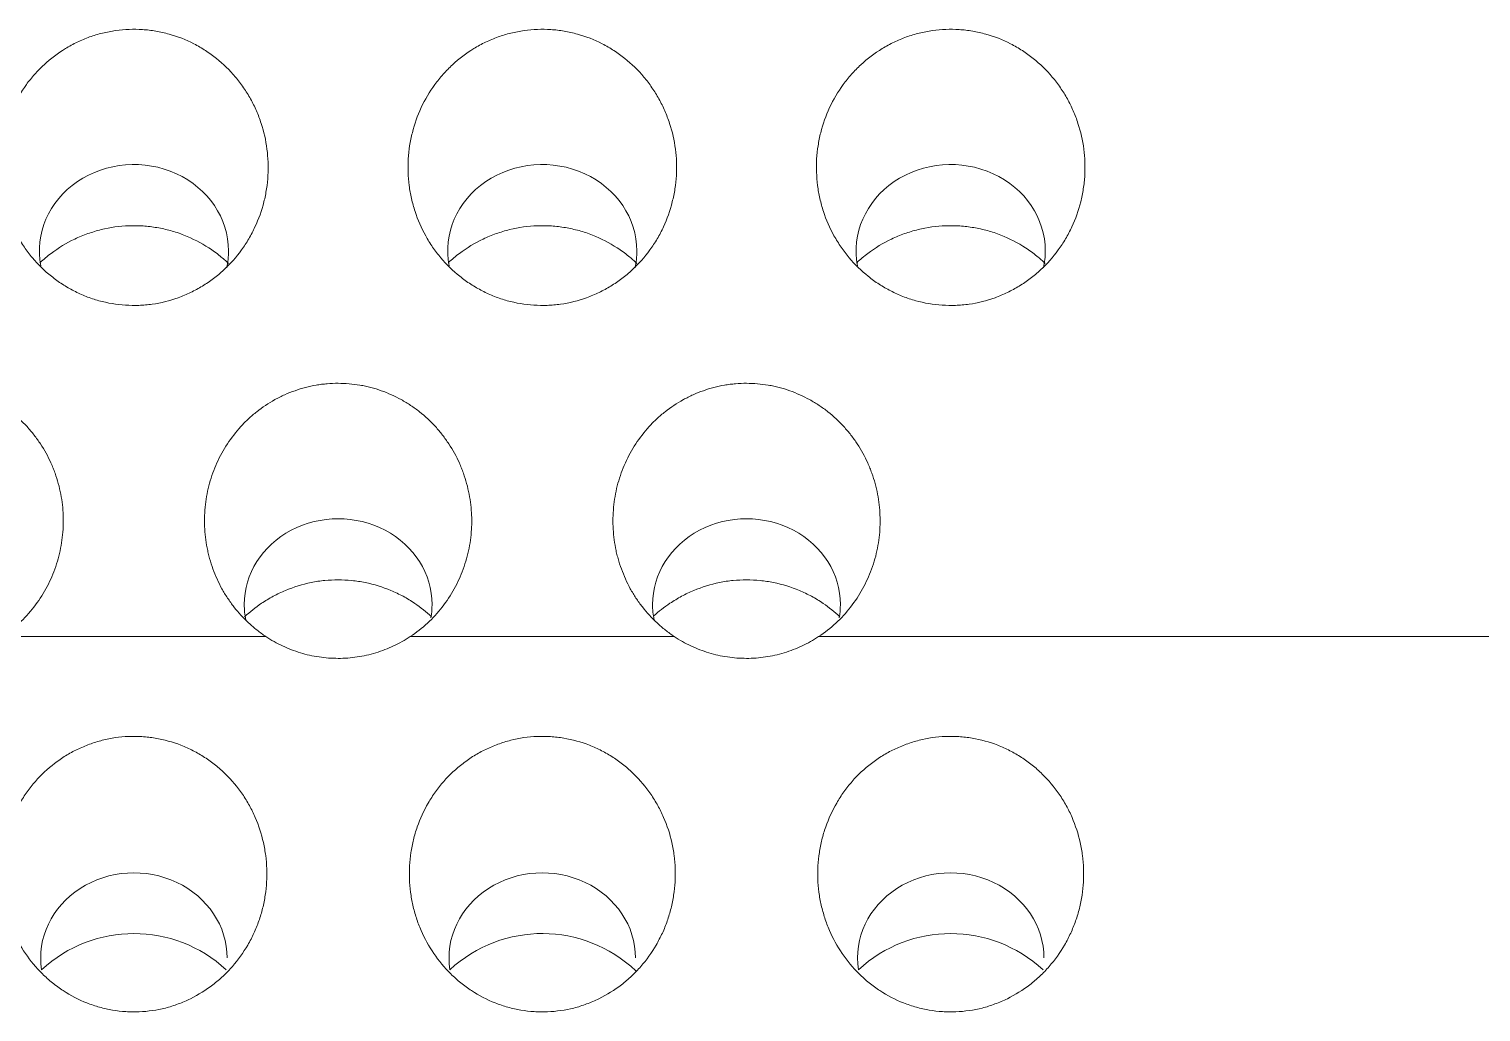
# Model space of a CAD drawing. Header units: millimetres. Extents: x 70151 to 230897, y 35202 to 113211.
# Drawn here: x 178110.4 to 178121.02, y 69174.55 to 69181.75 of the extents above; entities that cross this region are included whole.
import ezdxf

# ---------------------------------------------------------------- set-up
doc = ezdxf.new("R2010")
doc.units = ezdxf.units.MM
doc.header["$LTSCALE"] = 50
doc.layers.add('2-con', color=2, linetype='Continuous')
doc.layers.add('mark-B', color=2, linetype='Continuous', lineweight=20)

# ---------------------------------------------------------------- blocks, each defined once
blk = doc.blocks.new('무풍1WAY 대형')
at = {"layer": 'mark-B'}
for centre, major_axis, ratio, start_param, end_param in [((537.771, -415.499), (-0.682, 0), 0.913545, 0, 3.279627), ((537.771, -414.633), (0, -1.045), 0.971746, 5.555123, 7.011249), ((540.759, -414.633), (0, -1.045), 0.971746, 5.544029, 7.011249), ((540.759, -415.499), (-0.682, 0), 0.913545, 0, 3.279627), ((543.746, -415.499), (-0.682, 0), 0.913545, 0, 3.279627), ((543.746, -414.633), (0, -1.045), 0.971746, 5.555123, 7.011249), ((539.265, -418.086), (0.687, 0), 0.913545, 2.986085, 3.141591), ((539.265, -418.086), (0.687, 0), 0.913545, 0, 0.177599), ((542.252, -418.086), (0.687, 0), 0.913545, 2.986085, 3.141591), ((542.252, -418.086), (0.687, 0), 0.913545, 0, 0.177599), ((539.265, -418.086), (0.687, 0), 0.913545, 3.141591, 6.283185), ((542.252, -418.086), (0.687, 0), 0.913545, 3.141591, 6.283185), ((537.771, -420.674), (-0.692, 0), 0.913545, 6.085561, 6.283185), ((537.771, -420.674), (-0.692, 0), 0.913545, 0, 3.317029), ((540.759, -420.674), (-0.692, 0), 0.913545, 6.085561, 6.283185), ((540.759, -420.674), (-0.692, 0), 0.913545, 0, 3.317029), ((543.746, -420.674), (-0.692, 0), 0.913545, 6.085561, 6.283185), ((543.746, -420.674), (-0.692, 0), 0.913545, 0, 3.317029)]:
    blk.add_ellipse(centre, major_axis=major_axis, ratio=ratio, start_param=start_param, end_param=end_param, dxfattribs=at)
for points, knots in [([(538.441, -415.383), (538.487, -415.429), (538.528, -415.479), (538.601, -415.585), (538.632, -415.641), (538.671, -415.731), (538.682, -415.761), (538.702, -415.823), (538.719, -415.885), (538.731, -415.948), (538.739, -416.012), (538.742, -416.045), (538.745, -416.142), (538.742, -416.206), (538.727, -416.302), (538.721, -416.333), (538.71, -416.381), (538.705, -416.396), (538.696, -416.427), (538.691, -416.443), (538.664, -416.519), (538.638, -416.577), (538.597, -416.647), (538.589, -416.661), (538.571, -416.688), (538.562, -416.702), (538.533, -416.742), (538.513, -416.767), (538.45, -416.84), (538.403, -416.884), (538.325, -416.943), (538.298, -416.962), (538.243, -416.996), (538.186, -417.027), (538.126, -417.052), (538.081, -417.069), (538.065, -417.074), (538.034, -417.084), (538.018, -417.088), (537.939, -417.109), (537.874, -417.118), (537.777, -417.122), (537.745, -417.121), (537.696, -417.118), (537.679, -417.117), (537.647, -417.113), (537.631, -417.111), (537.55, -417.097), (537.488, -417.08), (537.412, -417.051), (537.397, -417.044), (537.367, -417.031), (537.323, -417.009), (537.253, -416.969), (537.2, -416.931), (537.162, -416.901), (537.15, -416.89), (537.125, -416.868), (537.113, -416.857), (537.055, -416.8), (537.014, -416.751), (536.959, -416.671), (536.942, -416.643), (536.91, -416.586), (536.896, -416.557), (536.858, -416.468), (536.838, -416.407), (536.817, -416.312), (536.811, -416.28), (536.803, -416.216), (536.8, -416.184), (536.797, -416.087), (536.8, -416.023), (536.815, -415.926), (536.822, -415.894), (536.837, -415.832), (536.856, -415.77), (536.88, -415.71), (536.9, -415.666), (536.907, -415.652), (536.922, -415.623), (536.93, -415.608), (536.971, -415.538), (537.008, -415.486), (537.072, -415.413), (537.094, -415.389), (537.13, -415.356), (537.142, -415.345), (537.167, -415.324), (537.179, -415.313), (537.244, -415.264), (537.299, -415.23), (537.371, -415.194), (537.386, -415.187), (537.416, -415.174), (537.432, -415.168), (537.478, -415.151), (537.509, -415.141), (537.603, -415.117), (537.667, -415.108), (537.749, -415.105), (537.766, -415.104), (537.798, -415.105), (537.847, -415.107), (537.928, -415.116), (537.991, -415.13), (538.038, -415.143), (538.054, -415.148), (538.085, -415.159), (538.1, -415.164), (538.176, -415.194), (538.234, -415.224), (538.302, -415.269), (538.315, -415.278), (538.342, -415.297), (538.355, -415.307), (538.393, -415.338), (538.417, -415.36), (538.441, -415.383)], [0, 0, 0, 0, 0.03125, 0.03125, 0.0625, 0.0625, 0.078125, 0.078125, 0.09375, 0.109375, 0.109375, 0.125, 0.125, 0.15625, 0.15625, 0.171875, 0.171875, 0.179687, 0.179687, 0.1875, 0.1875, 0.21875, 0.21875, 0.226562, 0.226562, 0.234375, 0.234375, 0.25, 0.25, 0.28125, 0.28125, 0.296875, 0.296875, 0.3125, 0.328125, 0.328125, 0.335937, 0.335937, 0.34375, 0.34375, 0.375, 0.375, 0.390625, 0.390625, 0.398437, 0.398437, 0.40625, 0.40625, 0.4375, 0.4375, 0.445313, 0.445313, 0.453125, 0.46875, 0.484375, 0.484375, 0.492188, 0.492188, 0.5, 0.5, 0.53125, 0.53125, 0.546875, 0.546875, 0.5625, 0.5625, 0.59375, 0.59375, 0.609375, 0.609375, 0.625, 0.625, 0.65625, 0.65625, 0.671875, 0.671875, 0.6875, 0.703125, 0.703125, 0.710938, 0.710938, 0.71875, 0.71875, 0.75, 0.75, 0.765625, 0.765625, 0.773438, 0.773438, 0.78125, 0.78125, 0.8125, 0.8125, 0.820313, 0.820313, 0.828125, 0.828125, 0.84375, 0.84375, 0.875, 0.875, 0.882813, 0.882813, 0.890625, 0.90625, 0.921875, 0.921875, 0.929688, 0.929688, 0.9375, 0.9375, 0.96875, 0.96875, 0.976563, 0.976563, 0.984375, 0.984375, 1, 1, 1, 1]), ([(541.428, -415.383), (541.475, -415.429), (541.516, -415.479), (541.588, -415.585), (541.619, -415.641), (541.658, -415.731), (541.67, -415.761), (541.69, -415.823), (541.707, -415.885), (541.718, -415.948), (541.727, -416.012), (541.729, -416.045), (541.733, -416.142), (541.729, -416.206), (541.715, -416.302), (541.709, -416.333), (541.697, -416.381), (541.693, -416.396), (541.684, -416.427), (541.679, -416.443), (541.652, -416.519), (541.625, -416.577), (541.585, -416.647), (541.576, -416.661), (541.559, -416.688), (541.55, -416.702), (541.521, -416.742), (541.501, -416.767), (541.437, -416.84), (541.39, -416.884), (541.313, -416.943), (541.286, -416.962), (541.23, -416.996), (541.173, -417.027), (541.114, -417.052), (541.068, -417.069), (541.053, -417.074), (541.022, -417.084), (541.006, -417.088), (540.926, -417.109), (540.862, -417.118), (540.765, -417.122), (540.732, -417.121), (540.683, -417.118), (540.667, -417.117), (540.634, -417.113), (540.618, -417.111), (540.538, -417.097), (540.475, -417.08), (540.399, -417.051), (540.384, -417.044), (540.354, -417.031), (540.31, -417.009), (540.24, -416.969), (540.188, -416.931), (540.15, -416.901), (540.137, -416.89), (540.113, -416.868), (540.101, -416.857), (540.043, -416.8), (540.001, -416.751), (539.947, -416.671), (539.929, -416.643), (539.898, -416.586), (539.884, -416.557), (539.845, -416.468), (539.825, -416.407), (539.804, -416.312), (539.798, -416.28), (539.79, -416.216), (539.788, -416.184), (539.784, -416.087), (539.788, -416.023), (539.803, -415.926), (539.809, -415.894), (539.825, -415.832), (539.843, -415.77), (539.867, -415.71), (539.887, -415.666), (539.895, -415.652), (539.91, -415.623), (539.917, -415.608), (539.958, -415.538), (539.996, -415.486), (540.059, -415.413), (540.082, -415.389), (540.117, -415.356), (540.129, -415.345), (540.154, -415.324), (540.167, -415.313), (540.231, -415.264), (540.286, -415.23), (540.359, -415.194), (540.374, -415.187), (540.404, -415.174), (540.419, -415.168), (540.465, -415.151), (540.496, -415.141), (540.591, -415.117), (540.655, -415.108), (540.737, -415.105), (540.753, -415.104), (540.786, -415.105), (540.835, -415.107), (540.915, -415.116), (540.979, -415.13), (541.026, -415.143), (541.042, -415.148), (541.073, -415.159), (541.088, -415.164), (541.164, -415.194), (541.221, -415.224), (541.289, -415.269), (541.303, -415.278), (541.329, -415.297), (541.342, -415.307), (541.38, -415.338), (541.405, -415.36), (541.428, -415.383)], [0, 0, 0, 0, 0.03125, 0.03125, 0.0625, 0.0625, 0.078125, 0.078125, 0.09375, 0.109375, 0.109375, 0.125, 0.125, 0.15625, 0.15625, 0.171875, 0.171875, 0.179688, 0.179688, 0.1875, 0.1875, 0.21875, 0.21875, 0.226563, 0.226563, 0.234375, 0.234375, 0.25, 0.25, 0.28125, 0.28125, 0.296875, 0.296875, 0.3125, 0.328125, 0.328125, 0.335937, 0.335937, 0.34375, 0.34375, 0.375, 0.375, 0.390625, 0.390625, 0.398437, 0.398437, 0.40625, 0.40625, 0.4375, 0.4375, 0.445312, 0.445312, 0.453125, 0.46875, 0.484375, 0.484375, 0.492187, 0.492187, 0.5, 0.5, 0.53125, 0.53125, 0.546875, 0.546875, 0.5625, 0.5625, 0.59375, 0.59375, 0.609375, 0.609375, 0.625, 0.625, 0.65625, 0.65625, 0.671875, 0.671875, 0.6875, 0.703125, 0.703125, 0.710937, 0.710937, 0.71875, 0.71875, 0.75, 0.75, 0.765625, 0.765625, 0.773437, 0.773437, 0.78125, 0.78125, 0.8125, 0.8125, 0.820312, 0.820312, 0.828125, 0.828125, 0.84375, 0.84375, 0.875, 0.875, 0.882812, 0.882812, 0.890625, 0.90625, 0.921875, 0.921875, 0.929687, 0.929687, 0.9375, 0.9375, 0.96875, 0.96875, 0.976562, 0.976562, 0.984375, 0.984375, 1, 1, 1, 1]), ([(544.416, -415.383), (544.462, -415.429), (544.503, -415.479), (544.576, -415.585), (544.607, -415.641), (544.646, -415.731), (544.657, -415.761), (544.677, -415.823), (544.694, -415.885), (544.706, -415.948), (544.714, -416.012), (544.717, -416.045), (544.72, -416.142), (544.717, -416.206), (544.703, -416.302), (544.696, -416.333), (544.685, -416.381), (544.68, -416.396), (544.671, -416.427), (544.666, -416.443), (544.64, -416.519), (544.613, -416.577), (544.572, -416.647), (544.564, -416.661), (544.546, -416.688), (544.537, -416.702), (544.509, -416.742), (544.488, -416.767), (544.425, -416.84), (544.378, -416.884), (544.3, -416.943), (544.273, -416.962), (544.218, -416.996), (544.161, -417.027), (544.101, -417.052), (544.056, -417.069), (544.04, -417.074), (544.009, -417.084), (543.993, -417.088), (543.914, -417.109), (543.85, -417.118), (543.752, -417.122), (543.72, -417.121), (543.671, -417.118), (543.654, -417.117), (543.622, -417.113), (543.606, -417.111), (543.525, -417.097), (543.463, -417.08), (543.387, -417.051), (543.372, -417.044), (543.342, -417.031), (543.298, -417.009), (543.228, -416.969), (543.175, -416.931), (543.137, -416.901), (543.125, -416.89), (543.1, -416.868), (543.088, -416.857), (543.03, -416.8), (542.989, -416.751), (542.934, -416.671), (542.917, -416.643), (542.886, -416.586), (542.871, -416.557), (542.833, -416.468), (542.813, -416.407), (542.792, -416.312), (542.786, -416.28), (542.778, -416.216), (542.775, -416.184), (542.772, -416.087), (542.776, -416.023), (542.79, -415.926), (542.797, -415.894), (542.812, -415.832), (542.831, -415.77), (542.855, -415.71), (542.875, -415.666), (542.882, -415.652), (542.897, -415.623), (542.905, -415.608), (542.946, -415.538), (542.983, -415.486), (543.047, -415.413), (543.069, -415.389), (543.105, -415.356), (543.117, -415.345), (543.142, -415.324), (543.155, -415.313), (543.219, -415.264), (543.274, -415.23), (543.347, -415.194), (543.361, -415.187), (543.391, -415.174), (543.407, -415.168), (543.453, -415.151), (543.484, -415.141), (543.578, -415.117), (543.642, -415.108), (543.724, -415.105), (543.741, -415.104), (543.773, -415.105), (543.822, -415.107), (543.903, -415.116), (543.966, -415.13), (544.013, -415.143), (544.029, -415.148), (544.06, -415.159), (544.076, -415.164), (544.151, -415.194), (544.209, -415.224), (544.277, -415.269), (544.29, -415.278), (544.317, -415.297), (544.33, -415.307), (544.368, -415.338), (544.392, -415.36), (544.416, -415.383)], [0, 0, 0, 0, 0.03125, 0.03125, 0.0625, 0.0625, 0.078125, 0.078125, 0.09375, 0.109375, 0.109375, 0.125, 0.125, 0.15625, 0.15625, 0.171875, 0.171875, 0.179687, 0.179687, 0.1875, 0.1875, 0.21875, 0.21875, 0.226562, 0.226562, 0.234375, 0.234375, 0.25, 0.25, 0.28125, 0.28125, 0.296875, 0.296875, 0.3125, 0.328125, 0.328125, 0.335937, 0.335937, 0.34375, 0.34375, 0.375, 0.375, 0.390625, 0.390625, 0.398437, 0.398437, 0.40625, 0.40625, 0.4375, 0.4375, 0.445312, 0.445312, 0.453125, 0.46875, 0.484375, 0.484375, 0.492188, 0.492188, 0.5, 0.5, 0.53125, 0.53125, 0.546875, 0.546875, 0.5625, 0.5625, 0.59375, 0.59375, 0.609375, 0.609375, 0.625, 0.625, 0.65625, 0.65625, 0.671875, 0.671875, 0.6875, 0.703125, 0.703125, 0.710938, 0.710938, 0.71875, 0.71875, 0.75, 0.75, 0.765625, 0.765625, 0.773438, 0.773438, 0.78125, 0.78125, 0.8125, 0.8125, 0.820313, 0.820313, 0.828125, 0.828125, 0.84375, 0.84375, 0.875, 0.875, 0.882813, 0.882813, 0.890625, 0.90625, 0.921875, 0.921875, 0.929688, 0.929688, 0.9375, 0.9375, 0.96875, 0.96875, 0.976563, 0.976563, 0.984375, 0.984375, 1, 1, 1, 1]), ([(539.793, -417.851), (539.754, -417.826), (539.714, -417.803), (539.65, -417.773), (539.628, -417.764), (539.585, -417.747), (539.563, -417.74), (539.496, -417.719), (539.451, -417.709), (539.382, -417.699), (539.358, -417.696), (539.311, -417.693), (539.288, -417.692), (539.218, -417.692), (539.172, -417.695), (539.103, -417.706), (539.08, -417.71), (539.034, -417.72), (539.011, -417.726), (538.944, -417.747), (538.857, -417.78), (538.776, -417.826), (538.737, -417.851)], [0, 0, 0, 0, 0.125, 0.125, 0.1875, 0.1875, 0.25, 0.25, 0.375, 0.375, 0.4375, 0.4375, 0.5, 0.5, 0.625, 0.625, 0.6875, 0.6875, 0.75, 0.75, 0.875, 1, 1, 1, 1]), ([(542.78, -417.851), (542.742, -417.826), (542.701, -417.803), (542.638, -417.773), (542.616, -417.764), (542.572, -417.747), (542.55, -417.74), (542.484, -417.719), (542.438, -417.709), (542.369, -417.699), (542.346, -417.696), (542.299, -417.693), (542.275, -417.692), (542.205, -417.692), (542.159, -417.695), (542.09, -417.706), (542.067, -417.71), (542.022, -417.72), (541.999, -417.726), (541.931, -417.747), (541.845, -417.78), (541.764, -417.826), (541.724, -417.851)], [0, 0, 0, 0, 0.125, 0.125, 0.1875, 0.1875, 0.25, 0.25, 0.375, 0.375, 0.4375, 0.4375, 0.5, 0.5, 0.625, 0.625, 0.6875, 0.6875, 0.75, 0.75, 0.875, 1, 1, 1, 1]), ([(539.793, -417.851), (539.815, -417.866), (539.837, -417.882), (539.879, -417.915), (539.899, -417.933), (539.958, -417.987), (539.994, -418.026), (540.043, -418.089), (540.059, -418.111), (540.088, -418.156), (540.102, -418.178), (540.14, -418.248), (540.162, -418.297), (540.189, -418.371), (540.197, -418.397), (540.208, -418.435), (540.212, -418.448), (540.218, -418.474), (540.22, -418.487), (540.233, -418.552), (540.239, -418.605), (540.242, -418.684), (540.242, -418.711), (540.24, -418.764), (540.238, -418.791), (540.229, -418.87), (540.219, -418.922), (540.191, -419.024), (540.173, -419.074), (540.129, -419.171), (540.104, -419.218), (540.046, -419.306), (540.013, -419.348), (539.959, -419.408), (539.94, -419.427), (539.901, -419.463), (539.881, -419.481), (539.818, -419.53), (539.774, -419.559), (539.715, -419.592), (539.703, -419.598), (539.679, -419.61), (539.667, -419.616), (539.63, -419.632), (539.605, -419.642), (539.53, -419.669), (539.478, -419.682), (539.412, -419.694), (539.399, -419.696), (539.372, -419.699), (539.359, -419.7), (539.318, -419.704), (539.291, -419.705), (539.211, -419.705), (539.158, -419.7), (539.092, -419.689), (539.079, -419.687), (539.052, -419.681), (539.039, -419.678), (539, -419.668), (538.974, -419.66), (538.899, -419.633), (538.85, -419.611), (538.791, -419.579), (538.78, -419.572), (538.757, -419.558), (538.745, -419.551), (538.712, -419.529), (538.69, -419.513), (538.627, -419.464), (538.589, -419.427), (538.544, -419.378), (538.535, -419.368), (538.517, -419.347), (538.509, -419.337), (538.484, -419.305), (538.469, -419.283), (538.425, -419.217), (538.4, -419.17), (538.373, -419.11), (538.367, -419.097), (538.357, -419.073), (538.353, -419.06), (538.339, -419.022), (538.331, -418.997), (538.31, -418.92), (538.3, -418.868), (538.291, -418.789), (538.289, -418.763), (538.288, -418.723), (538.287, -418.709), (538.287, -418.683), (538.288, -418.67), (538.29, -418.603), (538.297, -418.551), (538.312, -418.473), (538.318, -418.447), (538.332, -418.396), (538.341, -418.37), (538.368, -418.295), (538.39, -418.247), (538.441, -418.154), (538.47, -418.11), (538.536, -418.025), (538.572, -417.986), (538.65, -417.914), (538.692, -417.881), (538.737, -417.851)], [0, 0, 0, 0, 0.015625, 0.015625, 0.03125, 0.03125, 0.0625, 0.0625, 0.078125, 0.078125, 0.09375, 0.09375, 0.125, 0.125, 0.140625, 0.140625, 0.148437, 0.148437, 0.15625, 0.15625, 0.1875, 0.1875, 0.203125, 0.203125, 0.21875, 0.21875, 0.25, 0.25, 0.28125, 0.28125, 0.3125, 0.3125, 0.34375, 0.34375, 0.359375, 0.359375, 0.375, 0.375, 0.40625, 0.40625, 0.414062, 0.414062, 0.421875, 0.421875, 0.4375, 0.4375, 0.46875, 0.46875, 0.476562, 0.476562, 0.484375, 0.484375, 0.5, 0.5, 0.53125, 0.53125, 0.539062, 0.539062, 0.546875, 0.546875, 0.5625, 0.5625, 0.59375, 0.59375, 0.601562, 0.601562, 0.609375, 0.609375, 0.625, 0.625, 0.65625, 0.65625, 0.664062, 0.664062, 0.671875, 0.671875, 0.6875, 0.6875, 0.71875, 0.71875, 0.726562, 0.726562, 0.734375, 0.734375, 0.75, 0.75, 0.78125, 0.78125, 0.796875, 0.796875, 0.804687, 0.804687, 0.8125, 0.8125, 0.84375, 0.84375, 0.859375, 0.859375, 0.875, 0.875, 0.90625, 0.90625, 0.9375, 0.9375, 0.96875, 0.96875, 1, 1, 1, 1]), ([(542.78, -417.851), (542.803, -417.866), (542.824, -417.882), (542.867, -417.915), (542.887, -417.933), (542.946, -417.987), (542.981, -418.026), (543.031, -418.089), (543.046, -418.111), (543.076, -418.156), (543.09, -418.178), (543.128, -418.248), (543.15, -418.297), (543.177, -418.371), (543.185, -418.397), (543.196, -418.435), (543.199, -418.448), (543.205, -418.474), (543.208, -418.487), (543.221, -418.552), (543.227, -418.605), (543.23, -418.684), (543.23, -418.711), (543.228, -418.764), (543.226, -418.791), (543.217, -418.87), (543.207, -418.922), (543.179, -419.024), (543.161, -419.074), (543.117, -419.171), (543.091, -419.218), (543.033, -419.306), (543.001, -419.348), (542.946, -419.408), (542.927, -419.427), (542.888, -419.463), (542.868, -419.481), (542.806, -419.53), (542.761, -419.559), (542.703, -419.592), (542.691, -419.598), (542.667, -419.61), (542.655, -419.616), (542.618, -419.632), (542.593, -419.642), (542.517, -419.669), (542.466, -419.682), (542.4, -419.694), (542.386, -419.696), (542.36, -419.699), (542.346, -419.7), (542.306, -419.704), (542.279, -419.705), (542.199, -419.705), (542.146, -419.7), (542.079, -419.689), (542.066, -419.687), (542.04, -419.681), (542.027, -419.678), (541.987, -419.668), (541.962, -419.66), (541.886, -419.633), (541.838, -419.611), (541.779, -419.579), (541.767, -419.572), (541.744, -419.558), (541.733, -419.551), (541.699, -419.529), (541.678, -419.513), (541.615, -419.464), (541.576, -419.427), (541.531, -419.378), (541.522, -419.368), (541.505, -419.347), (541.497, -419.337), (541.472, -419.305), (541.457, -419.283), (541.413, -419.217), (541.387, -419.17), (541.36, -419.11), (541.355, -419.097), (541.345, -419.073), (541.34, -419.06), (541.327, -419.022), (541.319, -418.997), (541.298, -418.92), (541.288, -418.868), (541.279, -418.789), (541.277, -418.763), (541.275, -418.723), (541.275, -418.709), (541.275, -418.683), (541.275, -418.67), (541.278, -418.603), (541.284, -418.551), (541.299, -418.473), (541.306, -418.447), (541.32, -418.396), (541.328, -418.37), (541.355, -418.295), (541.377, -418.247), (541.428, -418.154), (541.458, -418.11), (541.524, -418.025), (541.56, -417.986), (541.638, -417.914), (541.68, -417.881), (541.724, -417.851)], [0, 0, 0, 0, 0.015625, 0.015625, 0.03125, 0.03125, 0.0625, 0.0625, 0.078125, 0.078125, 0.09375, 0.09375, 0.125, 0.125, 0.140625, 0.140625, 0.148438, 0.148438, 0.15625, 0.15625, 0.1875, 0.1875, 0.203125, 0.203125, 0.21875, 0.21875, 0.25, 0.25, 0.28125, 0.28125, 0.3125, 0.3125, 0.34375, 0.34375, 0.359375, 0.359375, 0.375, 0.375, 0.40625, 0.40625, 0.414063, 0.414063, 0.421875, 0.421875, 0.4375, 0.4375, 0.46875, 0.46875, 0.476563, 0.476563, 0.484375, 0.484375, 0.5, 0.5, 0.53125, 0.53125, 0.539063, 0.539063, 0.546875, 0.546875, 0.5625, 0.5625, 0.59375, 0.59375, 0.601563, 0.601563, 0.609375, 0.609375, 0.625, 0.625, 0.65625, 0.65625, 0.664063, 0.664063, 0.671875, 0.671875, 0.6875, 0.6875, 0.71875, 0.71875, 0.726563, 0.726563, 0.734375, 0.734375, 0.75, 0.75, 0.78125, 0.78125, 0.796875, 0.796875, 0.804688, 0.804688, 0.8125, 0.8125, 0.84375, 0.84375, 0.859375, 0.859375, 0.875, 0.875, 0.90625, 0.90625, 0.9375, 0.9375, 0.96875, 0.96875, 1, 1, 1, 1]), ([(545.768, -417.851), (545.79, -417.866), (545.812, -417.882), (545.854, -417.915), (545.875, -417.933), (545.933, -417.987), (545.969, -418.026), (546.018, -418.089), (546.034, -418.111), (546.063, -418.156), (546.077, -418.178), (546.116, -418.248), (546.137, -418.297), (546.164, -418.371), (546.173, -418.397), (546.183, -418.435), (546.187, -418.448), (546.193, -418.474), (546.196, -418.487), (546.208, -418.552), (546.214, -418.605), (546.217, -418.684), (546.217, -418.711), (546.216, -418.764), (546.213, -418.791), (546.204, -418.87), (546.194, -418.922), (546.166, -419.024), (546.148, -419.074), (546.104, -419.171), (546.079, -419.218), (546.021, -419.306), (545.988, -419.348), (545.934, -419.408), (545.915, -419.427), (545.876, -419.463), (545.856, -419.481), (545.793, -419.53), (545.749, -419.559), (545.69, -419.592), (545.678, -419.598), (545.654, -419.61), (545.642, -419.616), (545.605, -419.632), (545.58, -419.642), (545.505, -419.669), (545.453, -419.682), (545.387, -419.694), (545.374, -419.696), (545.347, -419.699), (545.334, -419.7), (545.293, -419.704), (545.266, -419.705), (545.186, -419.705), (545.133, -419.7), (545.067, -419.689), (545.054, -419.687), (545.027, -419.681), (545.014, -419.678), (544.975, -419.668), (544.949, -419.66), (544.874, -419.633), (544.825, -419.611), (544.766, -419.579), (544.755, -419.572), (544.732, -419.558), (544.72, -419.551), (544.687, -419.529), (544.665, -419.513), (544.603, -419.464), (544.564, -419.427), (544.519, -419.378), (544.51, -419.368), (544.493, -419.347), (544.484, -419.337), (544.46, -419.305), (544.444, -419.283), (544.4, -419.217), (544.375, -419.17), (544.348, -419.11), (544.342, -419.097), (544.332, -419.073), (544.328, -419.06), (544.314, -419.022), (544.306, -418.997), (544.285, -418.92), (544.275, -418.868), (544.266, -418.789), (544.264, -418.763), (544.263, -418.723), (544.263, -418.709), (544.263, -418.683), (544.263, -418.67), (544.266, -418.603), (544.272, -418.551), (544.287, -418.473), (544.293, -418.447), (544.307, -418.396), (544.316, -418.37), (544.343, -418.295), (544.365, -418.247), (544.416, -418.154), (544.445, -418.11), (544.511, -418.025), (544.547, -417.986), (544.625, -417.914), (544.667, -417.881), (544.712, -417.851)], [0, 0, 0, 0, 0.015625, 0.015625, 0.03125, 0.03125, 0.0625, 0.0625, 0.078125, 0.078125, 0.09375, 0.09375, 0.125, 0.125, 0.140625, 0.140625, 0.148437, 0.148437, 0.15625, 0.15625, 0.1875, 0.1875, 0.203125, 0.203125, 0.21875, 0.21875, 0.25, 0.25, 0.28125, 0.28125, 0.3125, 0.3125, 0.34375, 0.34375, 0.359375, 0.359375, 0.375, 0.375, 0.40625, 0.40625, 0.414062, 0.414062, 0.421875, 0.421875, 0.4375, 0.4375, 0.46875, 0.46875, 0.476562, 0.476562, 0.484375, 0.484375, 0.5, 0.5, 0.53125, 0.53125, 0.539062, 0.539062, 0.546875, 0.546875, 0.5625, 0.5625, 0.59375, 0.59375, 0.601562, 0.601562, 0.609375, 0.609375, 0.625, 0.625, 0.65625, 0.65625, 0.664062, 0.664062, 0.671875, 0.671875, 0.6875, 0.6875, 0.71875, 0.71875, 0.726562, 0.726562, 0.734375, 0.734375, 0.75, 0.75, 0.78125, 0.78125, 0.796875, 0.796875, 0.804687, 0.804687, 0.8125, 0.8125, 0.84375, 0.84375, 0.859375, 0.859375, 0.875, 0.875, 0.90625, 0.90625, 0.9375, 0.9375, 0.96875, 0.96875, 1, 1, 1, 1]), ([(538.581, -417.997), (538.62, -418.032), (538.661, -418.065), (538.731, -418.113), (538.76, -418.13), (538.803, -418.154), (538.818, -418.161), (538.848, -418.175), (538.863, -418.182), (538.939, -418.214), (539.002, -418.234), (539.083, -418.25), (539.099, -418.253), (539.132, -418.258), (539.149, -418.26), (539.198, -418.265), (539.264, -418.268), (539.33, -418.265), (539.396, -418.259), (539.429, -418.254), (539.527, -418.234), (539.59, -418.214), (539.681, -418.176), (539.711, -418.162), (539.754, -418.138), (539.769, -418.13), (539.797, -418.113), (539.811, -418.104), (539.867, -418.067), (539.906, -418.036), (539.943, -418.002)], [0, 0, 0, 0, 0.105709, 0.105709, 0.171818, 0.171818, 0.204873, 0.204873, 0.237927, 0.237927, 0.370146, 0.370146, 0.4032, 0.4032, 0.436255, 0.436255, 0.502364, 0.568473, 0.568473, 0.634582, 0.634582, 0.766801, 0.766801, 0.83291, 0.83291, 0.865964, 0.865964, 0.899019, 0.899019, 1, 1, 1, 1]), ([(541.569, -417.997), (541.607, -418.032), (541.648, -418.065), (541.719, -418.113), (541.747, -418.13), (541.791, -418.154), (541.806, -418.161), (541.836, -418.175), (541.851, -418.182), (541.927, -418.214), (541.989, -418.234), (542.071, -418.25), (542.087, -418.253), (542.12, -418.258), (542.136, -418.26), (542.186, -418.265), (542.252, -418.268), (542.318, -418.265), (542.383, -418.259), (542.416, -418.254), (542.514, -418.234), (542.577, -418.214), (542.668, -418.176), (542.698, -418.162), (542.742, -418.138), (542.756, -418.13), (542.785, -418.113), (542.799, -418.104), (542.856, -418.065), (542.897, -418.033), (542.936, -417.997)], [0, 0, 0, 0, 0.105218, 0.105218, 0.171021, 0.171021, 0.203922, 0.203922, 0.236823, 0.236823, 0.368428, 0.368428, 0.401329, 0.401329, 0.43423, 0.43423, 0.500033, 0.565835, 0.565835, 0.631638, 0.631638, 0.763242, 0.763242, 0.829045, 0.829045, 0.861946, 0.861946, 0.894847, 0.894847, 1, 1, 1, 1]), ([(536.79, -421.226), (536.787, -421.291), (536.791, -421.42), (536.82, -421.546), (536.845, -421.623), (536.85, -421.639), (536.862, -421.669), (536.881, -421.714), (536.916, -421.787), (536.95, -421.842), (536.978, -421.882), (536.988, -421.895), (537.007, -421.921), (537.018, -421.934), (537.07, -421.997), (537.117, -422.042), (537.193, -422.103), (537.219, -422.122), (537.261, -422.149), (537.275, -422.158), (537.303, -422.174), (537.318, -422.182), (537.391, -422.22), (537.451, -422.243), (537.53, -422.265), (537.546, -422.269), (537.578, -422.276), (537.594, -422.28), (537.643, -422.288), (537.676, -422.292), (537.774, -422.298), (537.839, -422.296), (537.921, -422.284), (537.937, -422.282), (537.969, -422.275), (538.017, -422.265), (538.096, -422.241), (538.156, -422.216), (538.2, -422.195), (538.215, -422.187), (538.244, -422.171), (538.258, -422.163), (538.328, -422.12), (538.38, -422.081), (538.44, -422.026), (538.452, -422.014), (538.475, -421.991), (538.486, -421.979), (538.519, -421.942), (538.539, -421.917), (538.596, -421.838), (538.629, -421.782), (538.684, -421.663), (538.706, -421.602), (538.73, -421.508), (538.736, -421.476), (538.746, -421.412), (538.75, -421.379), (538.755, -421.282), (538.753, -421.217), (538.741, -421.121), (538.735, -421.089), (538.724, -421.041), (538.72, -421.025), (538.712, -420.994), (538.707, -420.978), (538.682, -420.901), (538.656, -420.842), (538.617, -420.771), (538.608, -420.757), (538.591, -420.729), (538.582, -420.715), (538.554, -420.675), (538.535, -420.649), (538.472, -420.574), (538.425, -420.529), (538.361, -420.478), (538.348, -420.468), (538.322, -420.448), (538.281, -420.421), (538.211, -420.38), (538.151, -420.353), (538.106, -420.335), (538.09, -420.329), (538.059, -420.319), (538.043, -420.314), (537.964, -420.292), (537.899, -420.281), (537.801, -420.275), (537.768, -420.274), (537.719, -420.276), (537.702, -420.277), (537.67, -420.28), (537.653, -420.282), (537.572, -420.293), (537.509, -420.309), (537.431, -420.337), (537.416, -420.343), (537.386, -420.356), (537.341, -420.376), (537.269, -420.415), (537.215, -420.452), (537.176, -420.481), (537.163, -420.491), (537.138, -420.513), (537.126, -420.524), (537.065, -420.579), (537.022, -420.628), (536.965, -420.707), (536.947, -420.734), (536.914, -420.791), (536.899, -420.82), (536.858, -420.908), (536.836, -420.969), (536.812, -421.064), (536.806, -421.096), (536.796, -421.16), (536.792, -421.193), (536.79, -421.226)], [0, 0, 0, 0, 0.03125, 0.0625, 0.0625, 0.070313, 0.070313, 0.078125, 0.09375, 0.109375, 0.109375, 0.117188, 0.117188, 0.125, 0.125, 0.15625, 0.15625, 0.171875, 0.171875, 0.179688, 0.179688, 0.1875, 0.1875, 0.21875, 0.21875, 0.226563, 0.226563, 0.234375, 0.234375, 0.25, 0.25, 0.28125, 0.28125, 0.289063, 0.289063, 0.296875, 0.3125, 0.328125, 0.328125, 0.335938, 0.335938, 0.34375, 0.34375, 0.375, 0.375, 0.382813, 0.382813, 0.390625, 0.390625, 0.40625, 0.40625, 0.4375, 0.4375, 0.46875, 0.46875, 0.484375, 0.484375, 0.5, 0.5, 0.53125, 0.53125, 0.546875, 0.546875, 0.554688, 0.554688, 0.5625, 0.5625, 0.59375, 0.59375, 0.601562, 0.601562, 0.609375, 0.609375, 0.625, 0.625, 0.65625, 0.65625, 0.664062, 0.664062, 0.671875, 0.6875, 0.703125, 0.703125, 0.710937, 0.710937, 0.71875, 0.71875, 0.75, 0.75, 0.765625, 0.765625, 0.773437, 0.773437, 0.78125, 0.78125, 0.8125, 0.8125, 0.820312, 0.820312, 0.828125, 0.84375, 0.859375, 0.859375, 0.867187, 0.867187, 0.875, 0.875, 0.90625, 0.90625, 0.921875, 0.921875, 0.9375, 0.9375, 0.96875, 0.96875, 0.984375, 0.984375, 1, 1, 1, 1]), ([(539.778, -421.226), (539.774, -421.291), (539.779, -421.42), (539.807, -421.546), (539.833, -421.623), (539.838, -421.639), (539.85, -421.669), (539.868, -421.714), (539.904, -421.787), (539.938, -421.842), (539.966, -421.882), (539.975, -421.895), (539.995, -421.921), (540.005, -421.934), (540.058, -421.997), (540.105, -422.042), (540.181, -422.103), (540.207, -422.122), (540.248, -422.149), (540.262, -422.158), (540.291, -422.174), (540.305, -422.182), (540.378, -422.22), (540.439, -422.243), (540.518, -422.265), (540.534, -422.269), (540.566, -422.276), (540.582, -422.28), (540.631, -422.288), (540.663, -422.292), (540.761, -422.298), (540.826, -422.296), (540.908, -422.284), (540.925, -422.282), (540.957, -422.275), (541.005, -422.265), (541.083, -422.241), (541.143, -422.216), (541.188, -422.195), (541.203, -422.187), (541.232, -422.171), (541.246, -422.163), (541.316, -422.12), (541.368, -422.081), (541.428, -422.026), (541.439, -422.014), (541.462, -421.991), (541.473, -421.979), (541.506, -421.942), (541.526, -421.917), (541.584, -421.838), (541.617, -421.782), (541.672, -421.663), (541.694, -421.602), (541.717, -421.508), (541.724, -421.476), (541.734, -421.412), (541.737, -421.379), (541.743, -421.282), (541.741, -421.217), (541.728, -421.121), (541.723, -421.089), (541.712, -421.041), (541.708, -421.025), (541.699, -420.994), (541.694, -420.978), (541.669, -420.901), (541.643, -420.842), (541.604, -420.771), (541.596, -420.757), (541.579, -420.729), (541.57, -420.715), (541.542, -420.675), (541.522, -420.649), (541.459, -420.574), (541.413, -420.529), (541.349, -420.478), (541.336, -420.468), (541.309, -420.448), (541.269, -420.421), (541.198, -420.38), (541.139, -420.353), (541.093, -420.335), (541.078, -420.329), (541.046, -420.319), (541.031, -420.314), (540.951, -420.292), (540.887, -420.281), (540.789, -420.275), (540.756, -420.274), (540.706, -420.276), (540.69, -420.277), (540.657, -420.28), (540.641, -420.282), (540.56, -420.293), (540.496, -420.309), (540.419, -420.337), (540.404, -420.343), (540.373, -420.356), (540.328, -420.376), (540.256, -420.415), (540.203, -420.452), (540.163, -420.481), (540.151, -420.491), (540.125, -420.513), (540.113, -420.524), (540.053, -420.579), (540.01, -420.628), (539.953, -420.707), (539.935, -420.734), (539.901, -420.791), (539.886, -420.82), (539.845, -420.908), (539.824, -420.969), (539.8, -421.064), (539.793, -421.096), (539.783, -421.16), (539.78, -421.193), (539.778, -421.226)], [0, 0, 0, 0, 0.03125, 0.0625, 0.0625, 0.070312, 0.070312, 0.078125, 0.09375, 0.109375, 0.109375, 0.117187, 0.117187, 0.125, 0.125, 0.15625, 0.15625, 0.171875, 0.171875, 0.179687, 0.179687, 0.1875, 0.1875, 0.21875, 0.21875, 0.226562, 0.226562, 0.234375, 0.234375, 0.25, 0.25, 0.28125, 0.28125, 0.289062, 0.289062, 0.296875, 0.3125, 0.328125, 0.328125, 0.335937, 0.335937, 0.34375, 0.34375, 0.375, 0.375, 0.382812, 0.382812, 0.390625, 0.390625, 0.40625, 0.40625, 0.4375, 0.4375, 0.46875, 0.46875, 0.484375, 0.484375, 0.5, 0.5, 0.53125, 0.53125, 0.546875, 0.546875, 0.554687, 0.554687, 0.5625, 0.5625, 0.59375, 0.59375, 0.601562, 0.601562, 0.609375, 0.609375, 0.625, 0.625, 0.65625, 0.65625, 0.664063, 0.664063, 0.671875, 0.6875, 0.703125, 0.703125, 0.710938, 0.710938, 0.71875, 0.71875, 0.75, 0.75, 0.765625, 0.765625, 0.773437, 0.773437, 0.78125, 0.78125, 0.8125, 0.8125, 0.820312, 0.820312, 0.828125, 0.84375, 0.859375, 0.859375, 0.867187, 0.867187, 0.875, 0.875, 0.90625, 0.90625, 0.921875, 0.921875, 0.9375, 0.9375, 0.96875, 0.96875, 0.984375, 0.984375, 1, 1, 1, 1]), ([(542.766, -421.226), (542.762, -421.291), (542.767, -421.42), (542.795, -421.546), (542.82, -421.623), (542.826, -421.639), (542.837, -421.669), (542.856, -421.714), (542.891, -421.787), (542.926, -421.842), (542.953, -421.882), (542.963, -421.895), (542.982, -421.921), (542.993, -421.934), (543.046, -421.997), (543.092, -422.042), (543.168, -422.103), (543.195, -422.122), (543.236, -422.149), (543.25, -422.158), (543.278, -422.174), (543.293, -422.182), (543.366, -422.22), (543.426, -422.243), (543.505, -422.265), (543.521, -422.269), (543.553, -422.276), (543.569, -422.28), (543.618, -422.288), (543.651, -422.292), (543.749, -422.298), (543.814, -422.296), (543.896, -422.284), (543.912, -422.282), (543.944, -422.275), (543.993, -422.265), (544.071, -422.241), (544.131, -422.216), (544.175, -422.195), (544.19, -422.187), (544.219, -422.171), (544.233, -422.163), (544.303, -422.12), (544.355, -422.081), (544.415, -422.026), (544.427, -422.014), (544.45, -421.991), (544.461, -421.979), (544.494, -421.942), (544.514, -421.917), (544.571, -421.838), (544.604, -421.782), (544.66, -421.663), (544.681, -421.602), (544.705, -421.508), (544.711, -421.476), (544.721, -421.412), (544.725, -421.379), (544.73, -421.282), (544.728, -421.217), (544.716, -421.121), (544.71, -421.089), (544.699, -421.041), (544.695, -421.025), (544.687, -420.994), (544.682, -420.978), (544.657, -420.901), (544.631, -420.842), (544.592, -420.771), (544.583, -420.757), (544.566, -420.729), (544.557, -420.715), (544.529, -420.675), (544.51, -420.649), (544.447, -420.574), (544.401, -420.529), (544.337, -420.478), (544.323, -420.468), (544.297, -420.448), (544.256, -420.421), (544.186, -420.38), (544.126, -420.353), (544.081, -420.335), (544.065, -420.329), (544.034, -420.319), (544.018, -420.314), (543.939, -420.292), (543.874, -420.281), (543.776, -420.275), (543.744, -420.274), (543.694, -420.276), (543.677, -420.277), (543.645, -420.28), (543.628, -420.282), (543.547, -420.293), (543.484, -420.309), (543.407, -420.337), (543.391, -420.343), (543.361, -420.356), (543.316, -420.376), (543.244, -420.415), (543.19, -420.452), (543.151, -420.481), (543.138, -420.491), (543.113, -420.513), (543.101, -420.524), (543.041, -420.579), (542.997, -420.628), (542.94, -420.707), (542.922, -420.734), (542.889, -420.791), (542.874, -420.82), (542.833, -420.908), (542.811, -420.969), (542.787, -421.064), (542.781, -421.096), (542.771, -421.16), (542.767, -421.193), (542.766, -421.226)], [0, 0, 0, 0, 0.03125, 0.0625, 0.0625, 0.070313, 0.070313, 0.078125, 0.09375, 0.109375, 0.109375, 0.117188, 0.117188, 0.125, 0.125, 0.15625, 0.15625, 0.171875, 0.171875, 0.179688, 0.179688, 0.1875, 0.1875, 0.21875, 0.21875, 0.226563, 0.226563, 0.234375, 0.234375, 0.25, 0.25, 0.28125, 0.28125, 0.289063, 0.289063, 0.296875, 0.3125, 0.328125, 0.328125, 0.335938, 0.335938, 0.34375, 0.34375, 0.375, 0.375, 0.382813, 0.382813, 0.390625, 0.390625, 0.40625, 0.40625, 0.4375, 0.4375, 0.46875, 0.46875, 0.484375, 0.484375, 0.5, 0.5, 0.53125, 0.53125, 0.546875, 0.546875, 0.554688, 0.554688, 0.5625, 0.5625, 0.59375, 0.59375, 0.601563, 0.601563, 0.609375, 0.609375, 0.625, 0.625, 0.65625, 0.65625, 0.664063, 0.664063, 0.671875, 0.6875, 0.703125, 0.703125, 0.710938, 0.710938, 0.71875, 0.71875, 0.75, 0.75, 0.765625, 0.765625, 0.773438, 0.773438, 0.78125, 0.78125, 0.8125, 0.8125, 0.820313, 0.820313, 0.828125, 0.84375, 0.859375, 0.859375, 0.867188, 0.867188, 0.875, 0.875, 0.90625, 0.90625, 0.921875, 0.921875, 0.9375, 0.9375, 0.96875, 0.96875, 0.984375, 0.984375, 1, 1, 1, 1]), ([(538.459, -420.586), (538.458, -420.587), (538.457, -420.588), (538.444, -420.601), (538.431, -420.612), (538.405, -420.634), (538.391, -420.645), (538.323, -420.696), (538.265, -420.732), (538.173, -420.775), (538.141, -420.789), (538.092, -420.806), (538.076, -420.811), (538.043, -420.821), (538.026, -420.826), (537.943, -420.846), (537.876, -420.856), (537.773, -420.859), (537.738, -420.859), (537.67, -420.854), (537.602, -420.846), (537.535, -420.831), (537.486, -420.818), (537.47, -420.813), (537.437, -420.802), (537.421, -420.796), (537.341, -420.764), (537.28, -420.733), (537.194, -420.677), (537.167, -420.657), (537.119, -420.619), (537.098, -420.601), (537.079, -420.583)], [0, 0, 0, 0, 0.002699, 0.002699, 0.036433, 0.036433, 0.070167, 0.070167, 0.205101, 0.205101, 0.272568, 0.272568, 0.306302, 0.306302, 0.340035, 0.340035, 0.47497, 0.47497, 0.542437, 0.542437, 0.609904, 0.677372, 0.677372, 0.711105, 0.711105, 0.744839, 0.744839, 0.879773, 0.879773, 0.94724, 0.94724, 1, 1, 1, 1]), ([(541.447, -420.586), (541.446, -420.587), (541.445, -420.588), (541.432, -420.601), (541.419, -420.612), (541.392, -420.634), (541.379, -420.645), (541.31, -420.696), (541.252, -420.732), (541.16, -420.775), (541.129, -420.789), (541.08, -420.806), (541.063, -420.811), (541.031, -420.821), (541.014, -420.826), (540.931, -420.846), (540.863, -420.856), (540.761, -420.859), (540.726, -420.859), (540.657, -420.854), (540.589, -420.846), (540.523, -420.831), (540.473, -420.818), (540.457, -420.813), (540.424, -420.802), (540.408, -420.796), (540.328, -420.764), (540.268, -420.733), (540.182, -420.677), (540.154, -420.657), (540.106, -420.619), (540.086, -420.601), (540.067, -420.583)], [0, 0, 0, 0, 0.002699, 0.002699, 0.036433, 0.036433, 0.070167, 0.070167, 0.205101, 0.205101, 0.272568, 0.272568, 0.306302, 0.306302, 0.340035, 0.340035, 0.47497, 0.47497, 0.542437, 0.542437, 0.609904, 0.677372, 0.677372, 0.711105, 0.711105, 0.744839, 0.744839, 0.879773, 0.879773, 0.94724, 0.94724, 1, 1, 1, 1]), ([(544.435, -420.586), (544.434, -420.587), (544.433, -420.588), (544.419, -420.601), (544.406, -420.612), (544.38, -420.634), (544.366, -420.645), (544.298, -420.696), (544.24, -420.732), (544.148, -420.775), (544.116, -420.789), (544.067, -420.806), (544.051, -420.811), (544.018, -420.821), (544.002, -420.826), (543.919, -420.846), (543.851, -420.856), (543.748, -420.859), (543.713, -420.859), (543.645, -420.854), (543.577, -420.846), (543.51, -420.831), (543.461, -420.818), (543.445, -420.813), (543.412, -420.802), (543.396, -420.796), (543.316, -420.764), (543.255, -420.733), (543.169, -420.677), (543.142, -420.657), (543.094, -420.619), (543.074, -420.601), (543.054, -420.583)], [0, 0, 0, 0, 0.002699, 0.002699, 0.036433, 0.036433, 0.070167, 0.070167, 0.205101, 0.205101, 0.272568, 0.272568, 0.306302, 0.306302, 0.340035, 0.340035, 0.47497, 0.47497, 0.542437, 0.542437, 0.609904, 0.677372, 0.677372, 0.711105, 0.711105, 0.744839, 0.744839, 0.879773, 0.879773, 0.94724, 0.94724, 1, 1, 1, 1])]:
    blk.add_open_spline(points, degree=3, knots=knots, dxfattribs=at)
for points in [[(538.737, -417.851), (455.437, -417.851), (372.138, -417.851), (288.839, -417.851)], [(541.724, -417.851), (541.081, -417.851), (540.437, -417.851), (539.793, -417.851)], [(544.712, -417.851), (544.068, -417.851), (543.424, -417.851), (542.78, -417.851)]]:
    blk.add_open_spline(points, degree=3, dxfattribs=at)
blk = doc.blocks.new('dpdjzjs')
at = {"layer": 'mark-B', "rotation": 180}
blk.add_blockref('무풍1WAY 대형', (178654.915, 88751.491), dxfattribs=at)

msp = doc.modelspace()

# ---------------------------------------------------------------- block references
at = {"layer": '2-con'}
msp.add_blockref('dpdjzjs', (0, -19992.043), dxfattribs=at)

doc.saveas('drawing.dxf')
